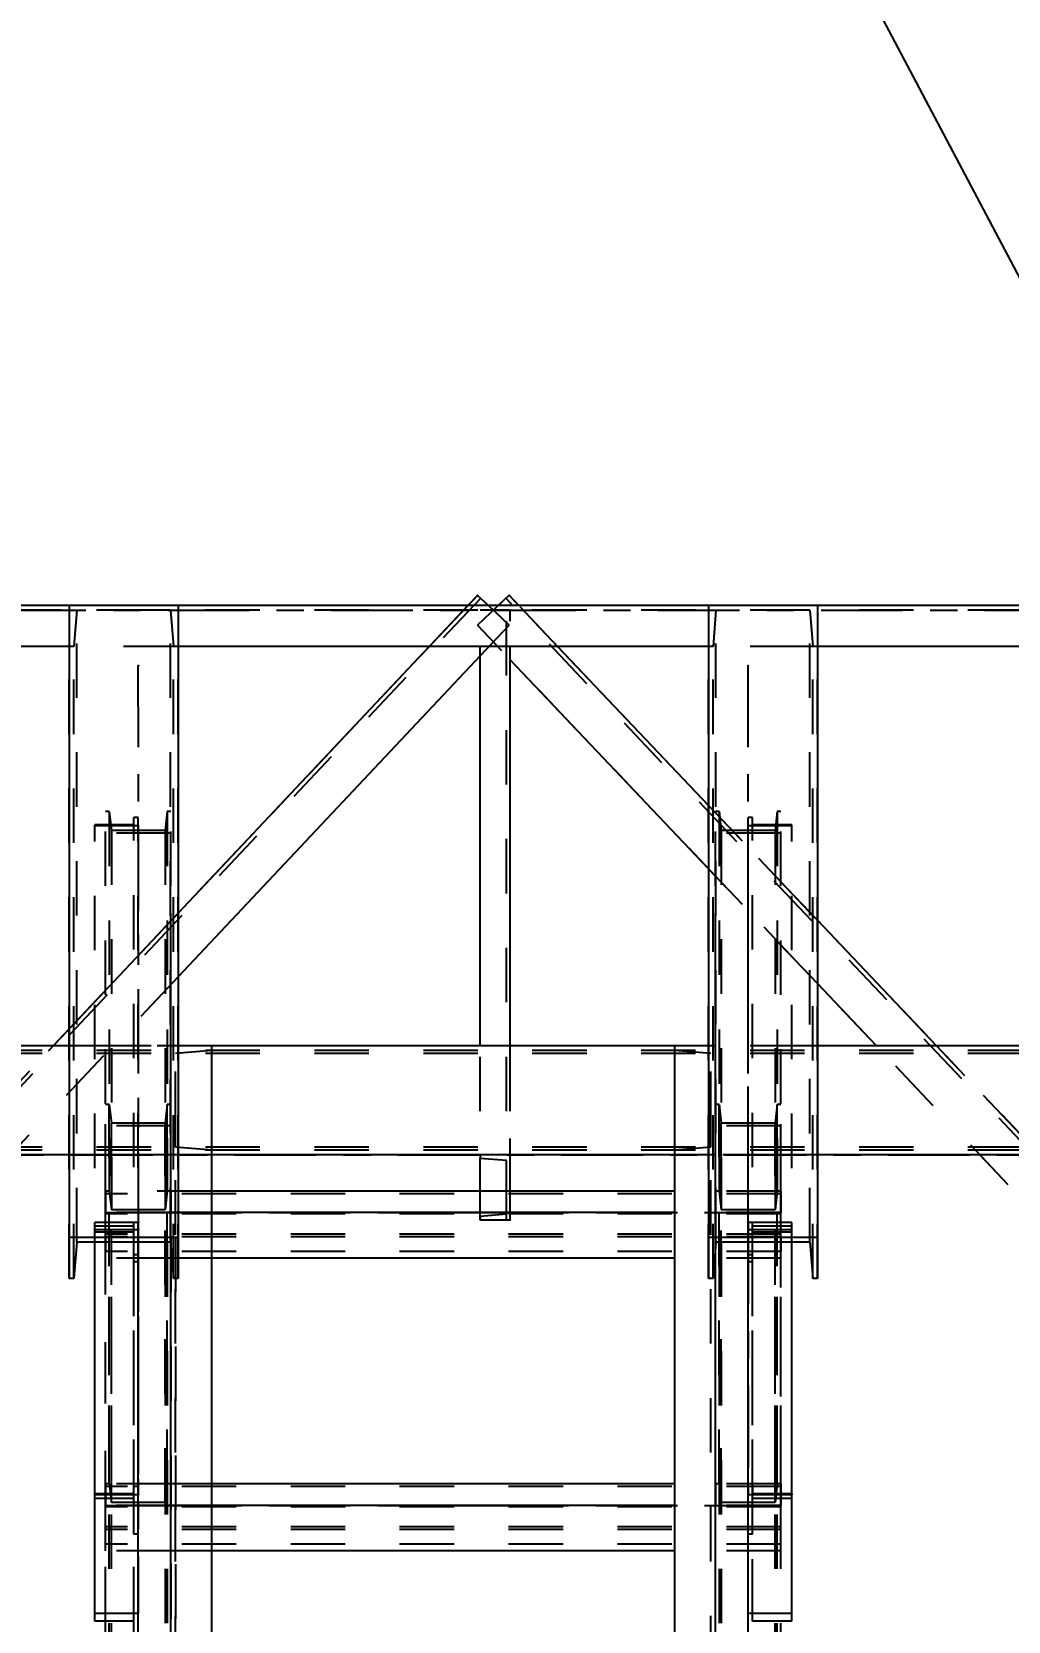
# Model space of a CAD drawing. Header units: millimetres. Extents: x 2368 to 8313, y 7493 to 11698.
# Drawn here: x 4239 to 4274.9, y 11256.3 to 11314.7 of the extents above; entities that cross this region are included whole.
import ezdxf

# ---------------------------------------------------------------- set-up
doc = ezdxf.new("R2010")
doc.units = ezdxf.units.MM
for name, pattern in [('XKITLINE00', [0]), ('XKITLINE02', [4, 2, -2]), ('XKITLINE03', [6, 3, -1, 1, -1])]:
    doc.linetypes.add(name, pattern=pattern)
doc.styles.add('ROMANS', font='romans.shx')
doc.dimstyles.new('MD300', dxfattribs={"dimtxt": 2.5, "dimasz": 2.5, "dimexe": 1, "dimexo": 1, "dimgap": 0.5, "dimtad": 1, "dimdec": 1, "dimlfac": 50, "dimrnd": 0.5, "dimdsep": 46, "dimtxsty": 'ROMANS', "dimcen": 1, "dimclrd": 146, "dimclre": 146, "dimclrt": 30, "dimadec": 1, "dimazin": 2, "dimtfac": 1, "dimtdec": 1, "dimtmove": 0, "dimatfit": 1, "dimfxl": 1, "dimtolj": 1, "dimtzin": 0, "dimlwd": -1, "dimlwe": -1, "dimarcsym": 0})

# ---------------------------------------------------------------- blocks, each defined once
blk = doc.blocks.new('*D34')
at = {"color": 146, "transparency": 16777216}
for p, q in [((3908.589, 11276.547), (3908.589, 10991.038)), ((4244.133, 11249.201), (4244.133, 10991.038)), ((4241.633, 10992.038), (3911.089, 10992.038))]:
    blk.add_line(p, q, dxfattribs=at)
for points in [[(3911.089, 10992.455), (3911.089, 10991.621), (3908.589, 10992.038)], [(4241.633, 10992.455), (4241.633, 10991.621), (4244.133, 10992.038)]]:
    blk.add_solid(points, dxfattribs=at)
at = {"layer": 'Defpoints', "color": 0, "transparency": 16777216}
for p in [(3908.589, 11277.547), (4244.133, 11250.201), (3908.589, 10992.038)]:
    blk.add_point(p, dxfattribs=at)
at = {"color": 30, "transparency": 16777216, "insert": (4076.361, 10993.788), "char_height": 2.5, "attachment_point": 5, "style": 'ROMANS'}
blk.add_mtext('\\A1;16777', dxfattribs=at)
blk = doc.blocks.new('*D36')
at = {"color": 146, "transparency": 16777216}
for p, q in [((3888.588, 11276.272), (3888.588, 10979.265)), ((5216.588, 11054.98), (5216.588, 10979.265)), ((3891.088, 10980.265), (5214.088, 10980.265))]:
    blk.add_line(p, q, dxfattribs=at)
for points in [[(3891.088, 10980.681), (3891.088, 10979.848), (3888.588, 10980.265)], [(5214.088, 10980.681), (5214.088, 10979.848), (5216.588, 10980.265)]]:
    blk.add_solid(points, dxfattribs=at)
at = {"layer": 'Defpoints', "color": 0, "transparency": 16777216}
for p in [(3888.588, 11277.272), (5216.588, 11055.98), (5216.588, 10980.265)]:
    blk.add_point(p, dxfattribs=at)
at = {"color": 30, "transparency": 16777216, "insert": (4552.588, 10982.015), "char_height": 2.5, "attachment_point": 5, "style": 'ROMANS'}
blk.add_mtext('\\A1;66400', dxfattribs=at)
blk = doc.blocks.new('*D38')
at = {"color": 146, "transparency": 16777216}
for p, q in [((3888.584, 11276.27), (3888.584, 10968.162)), ((6544.588, 11276.271), (6544.588, 10968.162)), ((6542.088, 10969.162), (3891.084, 10969.162))]:
    blk.add_line(p, q, dxfattribs=at)
for points in [[(3891.084, 10969.579), (3891.084, 10968.745), (3888.584, 10969.162)], [(6542.088, 10969.579), (6542.088, 10968.745), (6544.588, 10969.162)]]:
    blk.add_solid(points, dxfattribs=at)
at = {"layer": 'Defpoints', "color": 0, "transparency": 16777216}
for p in [(3888.584, 11277.27), (6544.588, 11277.271), (3888.584, 10969.162)]:
    blk.add_point(p, dxfattribs=at)
at = {"color": 30, "transparency": 16777216, "insert": (5216.586, 10970.912), "char_height": 2.5, "attachment_point": 5, "style": 'ROMANS'}
blk.add_mtext('\\A1;132800', dxfattribs=at)

msp = doc.modelspace()

# ---------------------------------------------------------------- linework, layer by layer
at = {"color": 8, "linetype": 'XKITLINE00'}
msp.add_line((4242.5226, 11367.6076), (4376.8075, 11113.5958), dxfattribs=at)
at = {"color": 3, "linetype": 'XKITLINE02'}
for p, q in [((4244.3929, 11293.5862), (4162.6281, 11293.5862)), ((4255.3854, 11293.9644), (4236.0381, 11273.4162)), ((4255.5019, 11293.8547), (4236.1546, 11273.3065)), ((4240.3923, 11293.5861), (4240.3922, 11292.0862)), ((4244.3922, 11293.5862), (4240.3923, 11293.5862)), ((4240.3925, 11293.5862), (4240.3925, 11292.0862)), ((4240.3929, 11293.5862), (4240.3925, 11293.5862)), ((4240.3925, 11293.5862), (4240.3925, 11292.0862)), ((4244.3922, 11293.5862), (4240.3925, 11293.5862)), ((4240.3929, 11293.5862), (4240.3928, 11292.0862)), ((4244.3922, 11293.5862), (4244.3922, 11292.0862)), ((4244.3929, 11293.5862), (4244.3922, 11293.5862)), ((4244.3922, 11293.5862), (4244.3922, 11292.0862)), ((4244.3923, 11293.5862), (4244.3922, 11292.0862)), ((4244.3929, 11293.5862), (4244.3928, 11292.0862)), ((4255.0293, 11293.5862), (4253.617, 11292.0862)), ((4255.3854, 11293.9644), (4255.3854, 11293.9644)), ((4256.5481, 11293.9667), (4255.3872, 11292.8657)), ((4256.5503, 11292.8676), (4255.7871, 11293.5862)), ((4275.922, 11273.3061), (4256.432, 11293.8566)), ((4258.3316, 11292.0862), (4256.909, 11293.5862)), ((4299.3994, 11293.5862), (4263.8682, 11293.5862)), ((4263.8682, 11293.5862), (4263.8682, 11292.0862)), ((4267.8688, 11293.5862), (4263.8682, 11293.5862)), ((4263.8688, 11293.5862), (4263.8682, 11293.5862)), ((4263.8682, 11293.5862), (4263.8682, 11292.0862)), ((4267.8684, 11293.5862), (4263.8682, 11293.5862)), ((4263.8682, 11293.5861), (4263.8682, 11292.0862)), ((4263.8688, 11293.5862), (4263.8688, 11292.0862)), ((4267.8682, 11293.5862), (4267.8682, 11292.0862)), ((4267.8684, 11293.5862), (4267.8684, 11292.0862)), ((4267.8688, 11293.5862), (4267.8684, 11293.5862)), ((4267.8684, 11293.5862), (4267.8684, 11292.0862)), ((4267.8688, 11293.5862), (4267.8688, 11292.0862)), ((4299.3994, 11293.4162), (4162.6265, 11293.4162)), ((4244.1158, 11293.4162), (4162.6265, 11293.4162)), ((4240.6687, 11293.4161), (4240.5622, 11292.0862)), ((4240.6689, 11293.4162), (4240.5625, 11292.0862)), ((4240.6689, 11293.4162), (4240.5625, 11292.0862)), ((4240.6693, 11293.4162), (4240.5628, 11292.0862)), ((4244.1159, 11293.4162), (4240.6687, 11293.4161)), ((4240.6695, 11270.2011), (4240.6687, 11293.4161)), ((4240.6693, 11293.4162), (4240.6689, 11293.4162)), ((4244.1158, 11293.4162), (4240.6689, 11293.4162)), ((4244.1165, 11293.4162), (4240.6693, 11293.4162)), ((4244.1158, 11293.4162), (4244.2222, 11292.0862)), ((4244.1165, 11293.4162), (4244.1158, 11293.4162)), ((4244.1158, 11293.4162), (4244.2222, 11292.0862)), ((4244.1167, 11270.201), (4244.1159, 11293.4162)), ((4244.1159, 11293.4162), (4244.2222, 11292.0862)), ((4244.1165, 11293.4162), (4244.2228, 11292.0862)), ((4255.4881, 11277.4162), (4255.4881, 11293.4162)), ((4256.5881, 11293.4162), (4255.4881, 11293.4162)), ((4256.4481, 11271.0162), (4256.4481, 11293.4162)), ((4256.5881, 11277.4162), (4256.5881, 11293.4162)), ((4264.1446, 11293.4162), (4264.0382, 11292.0862)), ((4264.1446, 11293.4162), (4264.0382, 11292.0862)), ((4264.1446, 11293.4161), (4264.0382, 11292.0862)), ((4264.1452, 11293.4162), (4264.0388, 11292.0862)), ((4299.3994, 11293.4162), (4264.1446, 11293.4162)), ((4264.1452, 11293.4162), (4264.1446, 11293.4162)), ((4267.592, 11293.4162), (4264.1446, 11293.4162)), ((4267.5918, 11293.4162), (4264.1446, 11293.4161)), ((4264.1455, 11270.2011), (4264.1446, 11293.4161)), ((4267.5924, 11293.4162), (4264.1452, 11293.4162)), ((4267.5927, 11270.201), (4267.5918, 11293.4162)), ((4267.5918, 11293.4162), (4267.6982, 11292.0862)), ((4267.592, 11293.4162), (4267.6984, 11292.0862)), ((4267.5924, 11293.4162), (4267.592, 11293.4162)), ((4267.592, 11293.4162), (4267.6984, 11292.0862)), ((4267.5924, 11293.4162), (4267.6988, 11292.0862)), ((4270.0394, 11277.4162), (4255.3872, 11292.8657)), ((4256.5503, 11292.8676), (4255.4881, 11291.7394)), ((4244.3928, 11292.0862), (4162.6142, 11292.0862)), ((4240.3931, 11268.8711), (4240.3922, 11292.0862)), ((4240.5622, 11292.0862), (4240.3922, 11292.0862)), ((4244.3922, 11292.0862), (4240.3925, 11292.0862)), ((4240.3928, 11292.0862), (4240.3925, 11292.0862)), ((4240.5625, 11292.0862), (4240.3925, 11292.0862)), ((4240.5628, 11292.0862), (4240.3928, 11292.0862)), ((4240.5631, 11268.8711), (4240.5622, 11292.0862)), ((4240.5628, 11292.0862), (4240.5625, 11292.0862)), ((4244.2228, 11292.0862), (4244.2222, 11292.0862)), ((4244.3922, 11292.0862), (4244.2222, 11292.0862)), ((4244.2231, 11268.8711), (4244.2222, 11292.0862)), ((4244.3922, 11292.0862), (4244.2222, 11292.0862)), ((4244.3928, 11292.0862), (4244.2228, 11292.0862)), ((4244.3928, 11292.0862), (4244.3922, 11292.0862)), ((4244.3931, 11268.8711), (4244.3922, 11292.0862)), ((4299.3994, 11292.0862), (4263.8682, 11292.0862)), ((4267.8688, 11292.0862), (4263.8682, 11292.0862)), ((4263.8688, 11292.0862), (4263.8682, 11292.0862)), ((4264.0382, 11292.0862), (4263.8682, 11292.0862)), ((4263.869, 11268.8711), (4263.8682, 11292.0862)), ((4264.0382, 11292.0862), (4263.8682, 11292.0862)), ((4264.0388, 11292.0862), (4263.8688, 11292.0862)), ((4264.0388, 11292.0862), (4264.0382, 11292.0862)), ((4264.039, 11268.8711), (4264.0382, 11292.0862)), ((4267.699, 11268.8711), (4267.6982, 11292.0862)), ((4267.8682, 11292.0862), (4267.6982, 11292.0862)), ((4267.8684, 11292.0862), (4267.6984, 11292.0862)), ((4267.6988, 11292.0862), (4267.6984, 11292.0862)), ((4267.8684, 11292.0862), (4267.6984, 11292.0862)), ((4267.8688, 11292.0862), (4267.6988, 11292.0862)), ((4267.869, 11268.8711), (4267.8682, 11292.0862)), ((4267.8688, 11292.0862), (4267.8684, 11292.0862)), ((4241.7288, 11271.2874), (4241.7288, 11286.0193)), ((4241.8648, 11286.0193), (4241.7288, 11286.0193)), ((4241.8648, 11286.0193), (4241.8648, 11272.076)), ((4241.8648, 11286.0193), (4241.9416, 11285.3311)), ((4243.9928, 11286.0193), (4243.916, 11285.3311)), ((4243.9928, 11286.0193), (4243.9928, 11272.076)), ((4244.1288, 11286.0193), (4243.9928, 11286.0193)), ((4244.1288, 11271.2874), (4244.1288, 11286.0193)), ((4267.8686, 11282.0302), (4263.8685, 11286.248)), ((4264.1289, 11271.2874), (4264.1289, 11286.0193)), ((4264.2649, 11286.0193), (4264.1289, 11286.0193)), ((4264.2649, 11286.0193), (4264.2649, 11272.076)), ((4264.2649, 11286.0193), (4264.3417, 11285.3311)), ((4266.3929, 11286.0193), (4266.3161, 11285.3311)), ((4266.3929, 11286.0193), (4266.3929, 11272.076)), ((4266.5289, 11286.0193), (4266.3929, 11286.0193)), ((4266.5289, 11271.2874), (4266.5289, 11286.0193)), ((4241.3297, 11260.9268), (4241.3297, 11285.5307)), ((4242.9297, 11285.7997), (4242.7697, 11285.7997)), ((4242.7697, 11285.6017), (4242.7697, 11285.7997)), ((4242.7697, 11260.9566), (4242.7697, 11285.7997)), ((4242.9297, 11285.6017), (4242.9297, 11285.7997)), ((4242.9297, 11285.6017), (4242.9297, 11285.7997)), ((4265.3283, 11285.5008), (4265.3283, 11285.7997)), ((4265.4883, 11285.7997), (4265.3283, 11285.7997)), ((4265.4883, 11285.6017), (4265.4883, 11285.7997)), ((4265.4883, 11260.9566), (4265.4883, 11285.5307)), ((4244.1288, 11285.2307), (4241.7288, 11285.2307)), ((4241.9416, 11285.3311), (4241.9416, 11271.3878)), ((4243.916, 11285.3311), (4241.9416, 11285.3311)), ((4242.9297, 11260.9268), (4242.9297, 11285.1287)), ((4243.916, 11285.3311), (4243.916, 11271.3878)), ((4266.5289, 11285.2307), (4264.1289, 11285.2307)), ((4264.3417, 11285.3311), (4264.3417, 11271.3878)), ((4266.3161, 11285.3311), (4264.3417, 11285.3311)), ((4265.3283, 11260.9268), (4265.3283, 11285.1287)), ((4266.3161, 11285.3311), (4266.3161, 11271.3878)), ((4266.9283, 11260.9268), (4266.9283, 11285.1286)), ((4267.8687, 11279.705), (4263.8686, 11283.9228)), ((4244.3927, 11282.2893), (4240.3928, 11278.0412)), ((4244.3928, 11279.9554), (4238.2357, 11273.4162)), ((4299.3994, 11277.4162), (4162.4651, 11277.4162)), ((4299.3994, 11277.2462), (4162.4651, 11277.2462)), ((4299.3994, 11277.4162), (4162.4655, 11277.4162)), ((4299.3994, 11277.2462), (4162.4655, 11277.2462)), ((4245.629, 11277.4162), (4240.3929, 11277.4162)), ((4245.6286, 11277.4162), (4244.1286, 11277.4162)), ((4244.1286, 11273.4162), (4244.1286, 11277.4162)), ((4244.3929, 11277.4162), (4244.1286, 11277.4162)), ((4244.3929, 11277.4162), (4244.129, 11277.4162)), ((4244.129, 11250.201), (4244.129, 11277.4162)), ((4245.6286, 11277.2462), (4244.2986, 11277.1398)), ((4245.6286, 11277.2462), (4244.2986, 11277.1398)), ((4245.629, 11277.2462), (4244.299, 11277.1398)), ((4245.6286, 11277.2462), (4245.6286, 11277.4162)), ((4255.4881, 11271.0162), (4255.4881, 11277.4162)), ((4256.5881, 11271.0162), (4256.5881, 11277.4162)), ((4267.8688, 11277.4162), (4262.6289, 11277.4162)), ((4262.6289, 11277.2462), (4262.6289, 11277.4162)), ((4264.1289, 11277.4162), (4262.6289, 11277.4162)), ((4262.6289, 11277.4162), (4262.6289, 11277.4162)), ((4263.9589, 11277.1398), (4262.6289, 11277.2462)), ((4263.9589, 11277.1398), (4262.6289, 11277.2462)), ((4263.9589, 11277.1398), (4262.6289, 11277.2462)), ((4264.1289, 11277.4162), (4263.8688, 11277.4162)), ((4264.1289, 11277.4162), (4263.8688, 11277.4162)), ((4264.1289, 11273.4162), (4264.1289, 11277.4162)), ((4264.1289, 11250.201), (4264.1289, 11277.4162)), ((4274.8771, 11272.3152), (4270.0394, 11277.4162)), ((4276.0381, 11273.4162), (4272.2445, 11277.4162)), ((4299.3994, 11277.1398), (4162.4651, 11277.1398)), ((4299.3994, 11277.1398), (4162.4655, 11277.1398)), ((4244.2986, 11273.6926), (4244.2986, 11277.1398)), ((4244.299, 11250.4774), (4244.299, 11277.1398)), ((4263.9589, 11273.6926), (4263.9589, 11277.1398)), ((4263.9589, 11250.4774), (4263.9589, 11277.1398)), ((4241.7288, 11260.5337), (4241.7288, 11275.2656)), ((4241.8648, 11275.2656), (4241.7288, 11275.2656)), ((4241.8648, 11261.3223), (4241.8648, 11275.2656)), ((4241.8648, 11275.2656), (4241.9416, 11274.5773)), ((4243.9928, 11275.2656), (4243.916, 11274.5773)), ((4243.9928, 11261.3223), (4243.9928, 11275.2656)), ((4244.1288, 11275.2656), (4243.9928, 11275.2656)), ((4244.1288, 11260.5337), (4244.1288, 11275.2656)), ((4264.1289, 11260.5337), (4264.1289, 11275.2656)), ((4264.2649, 11275.2656), (4264.1289, 11275.2656)), ((4264.2649, 11261.3223), (4264.2649, 11275.2656)), ((4264.2649, 11275.2656), (4264.3417, 11274.5774)), ((4266.3929, 11275.2656), (4266.3161, 11274.5774)), ((4266.3929, 11261.3223), (4266.3929, 11275.2656)), ((4266.5289, 11275.2656), (4266.3929, 11275.2656)), ((4266.5289, 11260.5337), (4266.5289, 11275.2656)), ((4244.1288, 11274.477), (4241.7288, 11274.477)), ((4241.9416, 11260.634), (4241.9416, 11274.5773)), ((4243.916, 11274.5773), (4241.9416, 11274.5773)), ((4243.916, 11260.634), (4243.916, 11274.5773)), ((4266.5289, 11274.477), (4264.1289, 11274.477)), ((4264.3417, 11260.6341), (4264.3417, 11274.5774)), ((4266.3161, 11274.5774), (4264.3417, 11274.5774)), ((4266.3161, 11260.6341), (4266.3161, 11274.5774)), ((4299.3994, 11273.6926), (4162.4651, 11273.6926)), ((4299.3994, 11273.6926), (4162.4655, 11273.6926)), ((4245.6286, 11273.5862), (4244.2986, 11273.6926)), ((4245.6286, 11273.5862), (4244.2986, 11273.6926)), ((4245.629, 11273.5862), (4244.299, 11273.6926)), ((4263.9589, 11273.6926), (4262.6289, 11273.5862)), ((4263.9589, 11273.6926), (4262.6289, 11273.5862)), ((4263.9589, 11273.6926), (4262.6289, 11273.5862)), ((4299.3994, 11273.5862), (4162.4651, 11273.5862)), ((4299.3994, 11273.5862), (4162.4655, 11273.5862)), ((4299.3994, 11273.4162), (4162.4655, 11273.4162)), ((4245.629, 11273.4162), (4240.393, 11273.4162)), ((4245.6286, 11273.4162), (4244.1286, 11273.4162)), ((4245.6286, 11273.4162), (4244.1286, 11273.4162)), ((4245.629, 11273.4162), (4244.129, 11273.4162)), ((4245.6286, 11273.4162), (4245.6286, 11273.5862)), ((4255.4881, 11273.4162), (4255.4881, 11273.2802)), ((4262.6289, 11273.4162), (4262.6289, 11273.5862)), ((4262.6289, 11250.201), (4262.6289, 11273.5862)), ((4267.8689, 11273.4162), (4262.6289, 11273.4162)), ((4264.1289, 11273.4162), (4262.6289, 11273.4162)), ((4264.1289, 11273.4162), (4262.6289, 11273.4162)), ((4264.1289, 11273.4162), (4262.6289, 11273.4162)), ((4241.7288, 11269.6142), (4241.7288, 11272.076)), ((4245.629, 11272.076), (4241.7288, 11272.076)), ((4241.7288, 11272.076), (4241.7288, 11271.2874)), ((4241.8648, 11272.076), (4241.7288, 11272.076)), ((4266.5289, 11271.9812), (4241.7288, 11271.9812)), ((4241.8648, 11272.076), (4241.9416, 11271.3878)), ((4243.9928, 11272.076), (4243.916, 11271.3878)), ((4244.1288, 11272.076), (4243.9928, 11272.076)), ((4244.1288, 11272.076), (4244.1288, 11271.2874)), ((4255.4881, 11271.0162), (4255.4881, 11272.076)), ((4256.4481, 11271.229), (4256.4481, 11272.076)), ((4256.5881, 11271.0162), (4256.5881, 11272.076)), ((4266.5289, 11272.076), (4262.6289, 11272.076)), ((4264.1289, 11272.076), (4264.1289, 11271.2874)), ((4264.2649, 11272.076), (4264.1289, 11272.076)), ((4264.2649, 11272.076), (4264.3417, 11271.3878)), ((4266.3929, 11272.076), (4266.3161, 11271.3878)), ((4266.5289, 11272.076), (4266.3929, 11272.076)), ((4266.5289, 11269.6142), (4266.5289, 11272.076)), ((4266.5289, 11272.076), (4266.5289, 11271.2874)), ((4243.916, 11271.3878), (4241.9416, 11271.3878)), ((4266.3161, 11271.3878), (4264.3417, 11271.3878)), ((4245.629, 11271.2874), (4241.7288, 11271.2874)), ((4244.1288, 11271.2874), (4241.7288, 11271.2874)), ((4266.5289, 11271.2394), (4241.7288, 11271.2394)), ((4256.4481, 11271.229), (4255.4881, 11271.1522)), ((4255.4881, 11271.1522), (4255.4881, 11271.0162)), ((4255.4881, 11271.1522), (4255.4881, 11271.0162)), ((4256.5881, 11271.0162), (4255.4881, 11271.0162)), ((4256.5881, 11271.0162), (4255.4881, 11271.0162)), ((4266.5289, 11271.2874), (4262.6289, 11271.2874)), ((4266.5289, 11271.2874), (4264.1289, 11271.2874)), ((4240.3924, 11270.3711), (4240.3923, 11268.8711)), ((4240.3924, 11270.3711), (4240.3924, 11270.3711)), ((4240.3931, 11270.3711), (4240.3931, 11268.8711)), ((4244.3931, 11270.371), (4240.3931, 11270.3711)), ((4240.6688, 11270.2011), (4240.5623, 11268.8711)), ((4240.6695, 11270.2011), (4240.5631, 11268.8711)), ((4244.1167, 11270.201), (4240.6695, 11270.2011)), ((4241.3297, 11270.2011), (4241.3297, 11270.3711)), ((4242.7723, 11270.5687), (4241.3323, 11270.5687)), ((4241.3323, 11256.5579), (4241.3323, 11270.3711)), ((4266.5289, 11270.4977), (4241.7288, 11270.4976)), ((4266.5289, 11270.4028), (4241.7288, 11270.4028)), ((4241.7288, 11270.371), (4241.7288, 11269.8629)), ((4241.7288, 11256.2789), (4241.7288, 11270.201)), ((4244.1288, 11270.201), (4241.7288, 11270.201)), ((4241.8648, 11250.201), (4241.8648, 11270.201)), ((4241.9416, 11250.201), (4241.9416, 11270.201)), ((4242.7697, 11259.4825), (4242.7697, 11270.6605)), ((4242.7723, 11269.7429), (4242.7723, 11270.5687)), ((4242.7723, 11256.2789), (4242.7723, 11270.3711)), ((4242.9297, 11259.4825), (4242.9297, 11270.6605)), ((4242.9323, 11270.2011), (4242.9323, 11270.3711)), ((4243.916, 11270.201), (4243.916, 11250.201)), ((4243.9928, 11270.201), (4243.9928, 11250.201)), ((4244.116, 11270.2011), (4244.2223, 11268.8711)), ((4244.1167, 11270.201), (4244.2231, 11268.8711)), ((4244.1288, 11270.0413), (4244.1288, 11270.201)), ((4244.129, 11270.371), (4244.129, 11254.201)), ((4244.299, 11270.371), (4244.299, 11253.9246)), ((4244.3924, 11270.3711), (4244.3923, 11268.8711)), ((4244.3931, 11270.371), (4244.3931, 11268.8711)), ((4263.8684, 11270.3711), (4263.8683, 11270.3711)), ((4263.8683, 11270.3711), (4263.8683, 11268.8711)), ((4263.8691, 11270.3711), (4263.869, 11268.8711)), ((4267.8691, 11270.371), (4263.8691, 11270.3711)), ((4264.1447, 11270.2011), (4264.0383, 11268.8711)), ((4264.1455, 11270.2011), (4264.039, 11268.8711)), ((4264.1289, 11270.0031), (4264.1289, 11270.201)), ((4266.5289, 11270.201), (4264.1289, 11270.201)), ((4267.5927, 11270.201), (4264.1455, 11270.2011)), ((4264.2649, 11270.201), (4264.2649, 11250.201)), ((4264.3417, 11270.201), (4264.3417, 11250.201)), ((4265.3283, 11259.4825), (4265.3283, 11270.6605)), ((4265.3283, 11270.2011), (4265.3283, 11270.3711)), ((4265.4883, 11259.4825), (4265.4883, 11270.6605)), ((4266.9283, 11270.5687), (4265.4883, 11270.5687)), ((4265.4883, 11256.5578), (4265.4883, 11270.5687)), ((4266.3161, 11250.201), (4266.3161, 11270.201)), ((4266.3929, 11250.201), (4266.3929, 11270.201)), ((4266.5289, 11270.371), (4266.5289, 11269.863)), ((4266.5289, 11250.201), (4266.5289, 11270.201)), ((4266.9283, 11260.7823), (4266.9283, 11270.6605)), ((4266.9283, 11270.2011), (4266.9283, 11270.3711)), ((4267.5919, 11270.2011), (4267.6983, 11268.8711)), ((4267.5927, 11270.201), (4267.699, 11268.8711)), ((4267.8683, 11270.3711), (4267.8683, 11268.8711)), ((4267.8691, 11270.371), (4267.869, 11268.8711)), ((4266.5289, 11269.863), (4241.7288, 11269.8629)), ((4244.1288, 11269.6142), (4241.7288, 11269.6142)), ((4242.9323, 11269.7429), (4242.7723, 11269.7429)), ((4245.629, 11269.6142), (4244.129, 11269.6142)), ((4266.5289, 11269.6142), (4262.6289, 11269.6142)), ((4264.1289, 11270.0031), (4264.1289, 11270.0031)), ((4265.4883, 11269.7429), (4265.3283, 11269.7429)), ((4242.9297, 11269.4867), (4242.7697, 11269.4867)), ((4265.4883, 11269.4867), (4265.3283, 11269.4867)), ((4240.3924, 11268.8711), (4240.3923, 11268.8711)), ((4240.5631, 11268.8711), (4240.3931, 11268.8711)), ((4244.3931, 11268.8711), (4244.2231, 11268.8711)), ((4263.8684, 11268.8711), (4263.8683, 11268.8711)), ((4264.039, 11268.8711), (4263.869, 11268.8711)), ((4267.869, 11268.8711), (4267.699, 11268.8711)), ((4265.4883, 11256.2788), (4265.4883, 11268.0497)), ((4242.7697, 11260.9566), (4241.3297, 11260.9566)), ((4242.9297, 11260.9268), (4241.3297, 11260.9268)), ((4242.9297, 11260.9268), (4241.3297, 11260.9268)), ((4241.7288, 11261.3223), (4241.7288, 11260.5337)), ((4241.8648, 11261.3223), (4241.7288, 11261.3223)), ((4241.7288, 11258.8605), (4241.7288, 11261.3223)), ((4244.1288, 11261.3223), (4241.7288, 11261.3223)), ((4266.5289, 11261.2275), (4241.7288, 11261.2275)), ((4241.8648, 11261.3223), (4241.9416, 11260.634)), ((4242.9297, 11261.2256), (4242.7697, 11261.2256)), ((4243.9928, 11261.3223), (4243.916, 11260.634)), ((4244.1288, 11261.3223), (4243.9928, 11261.3223)), ((4244.1288, 11261.3223), (4244.1288, 11260.5337)), ((4245.629, 11261.3223), (4244.129, 11261.3223)), ((4266.5289, 11261.3223), (4262.6289, 11261.3223)), ((4264.1289, 11261.3223), (4264.1289, 11260.5337)), ((4264.2649, 11261.3223), (4264.1289, 11261.3223)), ((4264.2649, 11261.3223), (4264.3417, 11260.6341)), ((4265.3283, 11261.2256), (4265.3283, 11260.9268)), ((4265.4883, 11261.2256), (4265.3283, 11261.2256)), ((4266.9283, 11260.9268), (4265.3283, 11260.9268)), ((4266.9283, 11260.9268), (4265.3283, 11260.9268)), ((4265.4883, 11261.2256), (4265.4883, 11260.9566)), ((4266.9283, 11260.9566), (4265.4883, 11260.9566)), ((4266.3929, 11261.3223), (4266.3161, 11260.6341)), ((4266.5289, 11261.3223), (4266.3929, 11261.3223)), ((4266.5289, 11261.3223), (4266.5289, 11260.5337)), ((4266.5289, 11258.8605), (4266.5289, 11261.3223)), ((4266.9283, 11260.9566), (4266.9283, 11260.9268)), ((4242.7697, 11260.7823), (4241.3297, 11260.7823)), ((4244.1288, 11260.5337), (4241.7288, 11260.5337)), ((4244.1288, 11260.5337), (4241.7288, 11260.5337)), ((4266.5289, 11260.4857), (4241.7288, 11260.4857)), ((4243.916, 11260.634), (4241.9416, 11260.634)), ((4245.629, 11260.5337), (4244.129, 11260.5337)), ((4266.5289, 11260.5337), (4262.6289, 11260.5337)), ((4266.5289, 11260.5337), (4264.1289, 11260.5337)), ((4266.3161, 11260.6341), (4264.3417, 11260.6341)), ((4266.9283, 11260.7823), (4265.4883, 11260.7823)), ((4266.5289, 11259.7439), (4241.7288, 11259.7439)), ((4266.5289, 11259.6491), (4241.7288, 11259.6491)), ((4266.5289, 11259.1092), (4241.7288, 11259.1092)), ((4242.9297, 11259.4825), (4242.7697, 11259.4825)), ((4265.4883, 11259.4825), (4265.3283, 11259.4825)), ((4244.1288, 11258.8605), (4241.7288, 11258.8605)), ((4245.629, 11258.8605), (4244.129, 11258.8605)), ((4266.5289, 11258.8605), (4262.6289, 11258.8605)), ((4266.9283, 11256.2788), (4266.9283, 11256.5578))]:
    msp.add_line(p, q, dxfattribs=at)
at = {"color": 7, "linetype": 'XKITLINE00'}
for p, q in [((4240.3923, 11293.5862), (4180.8143, 11293.5862)), ((4244.3923, 11293.5862), (4240.3923, 11293.5861)), ((4240.3923, 11293.5861), (4240.3931, 11270.3711)), ((4244.3929, 11293.5862), (4240.3929, 11293.5862)), ((4244.3923, 11293.5862), (4244.3931, 11270.371)), ((4263.8682, 11293.5862), (4244.3929, 11293.5862)), ((4255.3854, 11293.9644), (4255.0293, 11293.5862)), ((4255.7871, 11293.5862), (4255.3854, 11293.9644)), ((4256.5481, 11293.9667), (4256.147, 11293.5862)), ((4256.909, 11293.5862), (4256.5481, 11293.9667)), ((4267.8682, 11293.5862), (4263.8682, 11293.5861)), ((4263.8682, 11293.5861), (4263.8691, 11270.3711)), ((4267.8688, 11293.5862), (4263.8688, 11293.5862)), ((4267.8682, 11293.5862), (4267.8691, 11270.371)), ((4281.6545, 11293.5862), (4267.8688, 11293.5862)), ((4240.3925, 11292.0862), (4179.9814, 11292.0862)), ((4253.617, 11292.0862), (4244.3927, 11282.2893)), ((4263.8682, 11292.0862), (4244.3928, 11292.0862)), ((4255.4881, 11277.4162), (4255.4881, 11292.0862)), ((4256.5881, 11277.4162), (4256.5881, 11292.0862)), ((4263.8685, 11286.248), (4258.3316, 11292.0862)), ((4282.4474, 11292.0862), (4267.8688, 11292.0862)), ((4255.4881, 11291.7394), (4244.3928, 11279.9554)), ((4263.8686, 11283.9228), (4256.5881, 11291.5994)), ((4242.7697, 11285.5307), (4241.3297, 11285.5307)), ((4241.3297, 11285.1287), (4241.3297, 11285.5307)), ((4242.9297, 11285.5008), (4241.3297, 11285.5008)), ((4242.7697, 11285.5307), (4242.7697, 11285.6017)), ((4242.9297, 11285.1287), (4242.9297, 11285.6017)), ((4265.3283, 11285.1287), (4265.3283, 11285.6017)), ((4266.9283, 11285.5008), (4265.3283, 11285.5008)), ((4265.4883, 11285.5307), (4265.4883, 11285.6017)), ((4266.9283, 11285.5307), (4265.4883, 11285.5307)), ((4266.9283, 11285.1286), (4266.9283, 11285.5307)), ((4272.2445, 11277.4162), (4267.8686, 11282.0302)), ((4270.0394, 11277.4162), (4267.8687, 11279.705)), ((4240.3928, 11278.0412), (4239.8043, 11277.4162)), ((4240.3929, 11277.4162), (4236.5881, 11277.4162)), ((4245.6286, 11277.4162), (4244.3929, 11277.4162)), ((4245.629, 11277.4162), (4244.3929, 11277.4162)), ((4245.6286, 11277.4162), (4245.6286, 11277.4162)), ((4262.6289, 11277.4162), (4245.629, 11277.4162)), ((4245.629, 11254.201), (4245.629, 11277.4162)), ((4263.8688, 11277.4162), (4262.6289, 11277.4162)), ((4262.6289, 11277.4162), (4262.6289, 11277.4162)), ((4262.6289, 11254.201), (4262.6289, 11277.4162)), ((4263.8688, 11277.4162), (4262.6289, 11277.4162)), ((4275.4881, 11277.4162), (4267.8688, 11277.4162)), ((4240.393, 11273.4162), (4236.5881, 11273.4162)), ((4262.6289, 11273.4162), (4245.629, 11273.4162)), ((4256.5881, 11273.4162), (4255.4881, 11273.4162)), ((4255.4881, 11273.4162), (4255.4881, 11273.2802)), ((4255.4881, 11272.076), (4255.4881, 11273.2802)), ((4256.4481, 11273.2034), (4255.4881, 11273.2802)), ((4256.4481, 11272.076), (4256.4481, 11273.2034)), ((4256.5881, 11272.076), (4256.5881, 11273.4162)), ((4275.4881, 11273.4162), (4267.8689, 11273.4162)), ((4274.8771, 11272.3152), (4273.8329, 11273.4162)), ((4262.6289, 11272.076), (4245.629, 11272.076)), ((4241.3297, 11270.3711), (4241.3297, 11270.9309)), ((4242.9297, 11270.9309), (4241.3297, 11270.9309)), ((4242.7697, 11270.7865), (4241.3297, 11270.7865)), ((4242.7697, 11270.6605), (4242.7697, 11270.7865)), ((4242.9297, 11270.6605), (4242.9297, 11270.9309)), ((4262.6289, 11271.2874), (4245.629, 11271.2874)), ((4265.3283, 11270.6605), (4265.3283, 11270.9309)), ((4266.9283, 11270.9309), (4265.3283, 11270.9309)), ((4265.4883, 11270.6605), (4265.4883, 11270.7865)), ((4266.9283, 11270.7865), (4265.4883, 11270.7865)), ((4266.9283, 11270.6605), (4266.9283, 11270.9309)), ((4240.3924, 11270.3711), (4240.3924, 11268.8711)), ((4240.3924, 11270.3711), (4240.3924, 11270.3711)), ((4244.3924, 11270.3711), (4240.3924, 11270.3711)), ((4240.6688, 11270.2011), (4240.5624, 11268.8711)), ((4240.6688, 11270.2011), (4240.6688, 11270.2011)), ((4244.116, 11270.2011), (4240.6688, 11270.2011)), ((4241.3297, 11260.7823), (4241.3297, 11270.2011)), ((4241.3323, 11270.3711), (4241.3323, 11270.6605)), ((4242.9323, 11270.6605), (4241.3323, 11270.6605)), ((4241.3323, 11256.5579), (4241.3323, 11270.2011)), ((4242.9323, 11270.3711), (4242.9323, 11270.6605)), ((4242.9323, 11253.768), (4242.9323, 11270.2011)), ((4244.116, 11270.2011), (4244.116, 11270.2011)), ((4244.116, 11270.2011), (4244.2224, 11268.8711)), ((4244.3924, 11270.3711), (4244.3924, 11268.8711)), ((4263.8683, 11270.3711), (4263.8684, 11270.3711)), ((4263.8684, 11270.3711), (4263.8684, 11268.8711)), ((4267.8684, 11270.3711), (4263.8684, 11270.3711)), ((4264.1448, 11270.2011), (4264.0384, 11268.8711)), ((4264.1448, 11270.2011), (4264.1447, 11270.2011)), ((4267.592, 11270.2011), (4264.1448, 11270.2011)), ((4265.3283, 11270.3711), (4265.3283, 11270.6605)), ((4266.9283, 11270.6605), (4265.3283, 11270.6605)), ((4265.3283, 11253.768), (4265.3283, 11270.2011)), ((4266.9283, 11270.3711), (4266.9283, 11270.6605)), ((4266.9283, 11256.2788), (4266.9283, 11270.2011)), ((4267.592, 11270.2011), (4267.5919, 11270.2011)), ((4267.592, 11270.2011), (4267.6984, 11268.8711)), ((4267.8684, 11270.3711), (4267.8684, 11268.8711)), ((4244.1288, 11254.201), (4244.1288, 11270.0413)), ((4244.129, 11269.6142), (4244.1288, 11269.6142)), ((4262.6289, 11269.6142), (4245.629, 11269.6142)), ((4264.1289, 11254.201), (4264.1289, 11270.0031)), ((4240.3923, 11268.8711), (4240.3924, 11268.8711)), ((4240.5624, 11268.8711), (4240.3924, 11268.8711)), ((4240.5624, 11268.8711), (4240.5623, 11268.8711)), ((4244.2224, 11268.8711), (4244.2223, 11268.8711)), ((4244.3924, 11268.8711), (4244.2224, 11268.8711)), ((4244.3924, 11268.8711), (4244.3923, 11268.8711)), ((4263.8683, 11268.8711), (4263.8684, 11268.8711)), ((4264.0384, 11268.8711), (4263.8684, 11268.8711)), ((4264.0384, 11268.8711), (4264.0383, 11268.8711)), ((4267.6984, 11268.8711), (4267.6983, 11268.8711)), ((4267.8684, 11268.8711), (4267.6984, 11268.8711)), ((4267.8684, 11268.8711), (4267.8683, 11268.8711)), ((4244.129, 11261.3223), (4244.1288, 11261.3223)), ((4262.6289, 11261.3223), (4245.629, 11261.3223)), ((4244.129, 11260.5337), (4244.1288, 11260.5337)), ((4262.6289, 11260.5337), (4245.629, 11260.5337)), ((4244.129, 11258.8605), (4244.1288, 11258.8605)), ((4262.6289, 11258.8605), (4245.629, 11258.8605)), ((4241.3323, 11256.2789), (4241.3323, 11256.5579)), ((4242.9323, 11256.5579), (4241.3323, 11256.5579)), ((4242.7723, 11256.2789), (4241.3323, 11256.2789)), ((4241.7288, 11250.201), (4241.7288, 11256.2789)), ((4242.7723, 11253.768), (4242.7723, 11256.2789)), ((4266.9283, 11256.5578), (4265.3283, 11256.5578)), ((4266.9283, 11256.2788), (4265.4883, 11256.2788))]:
    msp.add_line(p, q, dxfattribs=at)
at = {"color": 1, "linetype": 'XKITLINE03'}
for p, q in [((4255.3854, 11293.9644), (4236.0381, 11273.4162)), ((4276.0381, 11273.4162), (4256.5481, 11293.9667)), ((4160.0097, 11293.4162), (4299.3994, 11293.4162)), ((4256.5881, 11271.0162), (4256.5881, 11293.4162)), ((4242.9331, 11270.3934), (4242.9323, 11291.3792)), ((4265.329, 11270.3934), (4265.3283, 11291.3792)), ((4242.9297, 11285.5008), (4242.9297, 11260.9268)), ((4265.3283, 11260.9268), (4265.3283, 11285.5008)), ((4244.1288, 11271.2874), (4244.1288, 11285.2307)), ((4264.1289, 11271.2874), (4264.1289, 11285.2307)), ((4244.1288, 11260.5337), (4244.1288, 11274.477)), ((4264.1289, 11260.5337), (4264.1289, 11274.477)), ((4162.4651, 11273.4162), (4299.3994, 11273.4162)), ((4299.3994, 11273.4162), (4162.4655, 11273.4162)), ((4256.5881, 11273.4162), (4256.5881, 11273.4162)), ((4241.7288, 11271.2874), (4266.5289, 11271.2874)), ((4242.9297, 11260.9268), (4242.9297, 11270.9309)), ((4265.3283, 11270.9309), (4265.3283, 11260.9268)), ((4242.9323, 11270.6605), (4242.9323, 11256.5579)), ((4244.1288, 11250.201), (4244.1288, 11270.201)), ((4264.1289, 11250.201), (4264.1289, 11270.201)), ((4265.3283, 11256.5578), (4265.3283, 11270.6605)), ((4241.7288, 11260.5337), (4266.5289, 11260.5337))]:
    msp.add_line(p, q, dxfattribs=at)
at = {"color": 1, "linetype": 'XKITLINE00'}
for centre in [(4255.3854, 11293.9644), (4256.5481, 11293.9667), (4256.5881, 11293.4162), (4242.9323, 11291.3792), (4265.3283, 11291.3792), (4242.9297, 11285.5008), (4265.3283, 11285.5008), (4244.1288, 11285.2307), (4264.1289, 11285.2307), (4244.1288, 11274.477), (4264.1289, 11274.477), (4256.5881, 11273.4162), (4241.7288, 11271.2874), (4242.9297, 11270.9309), (4244.1288, 11271.2874), (4256.5881, 11271.0162), (4264.1289, 11271.2874), (4265.3283, 11270.9309), (4266.5289, 11271.2874), (4242.9323, 11270.6605), (4242.9331, 11270.3934), (4244.1288, 11270.201), (4264.1289, 11270.201), (4265.3283, 11270.6605), (4265.329, 11270.3934), (4242.9297, 11260.9268), (4242.9297, 11260.9268), (4265.3283, 11260.9268), (4265.3283, 11260.9268), (4241.7288, 11260.5337), (4244.1288, 11260.5337), (4264.1289, 11260.5337), (4266.5289, 11260.5337)]:
    msp.add_circle(centre, 0.004, dxfattribs=at)

# ---------------------------------------------------------------- dimensions: what is measured, and where the dimension line sits
for base, p1, p2, picture, middle in [((3888.5836, 10969.1621), (6544.5882, 11277.2708), (3888.5836, 11277.2703), '*D38', (5216.5859, 10970.9121)), ((5216.5882, 10980.2647), (3888.5882, 11277.2717), (5216.5882, 11055.9804), '*D36', (4552.5882, 10982.0147))]:
    dim = msp.add_linear_dim(base=base, p1=p1, p2=p2, dimstyle='MD300')
    dim.commit()
    dim.dimension.update_dxf_attribs({"geometry": picture, "text_midpoint": middle})
dim = msp.add_linear_dim(base=(3908.5888, 10992.0378), p1=(4244.133, 11250.201), p2=(3908.5888, 11277.5473), angle=180, dimstyle='MD300')
dim.commit()
dim.dimension.update_dxf_attribs({"geometry": '*D34', "text_midpoint": (4076.3609, 10993.7878)})

doc.saveas('drawing.dxf')
